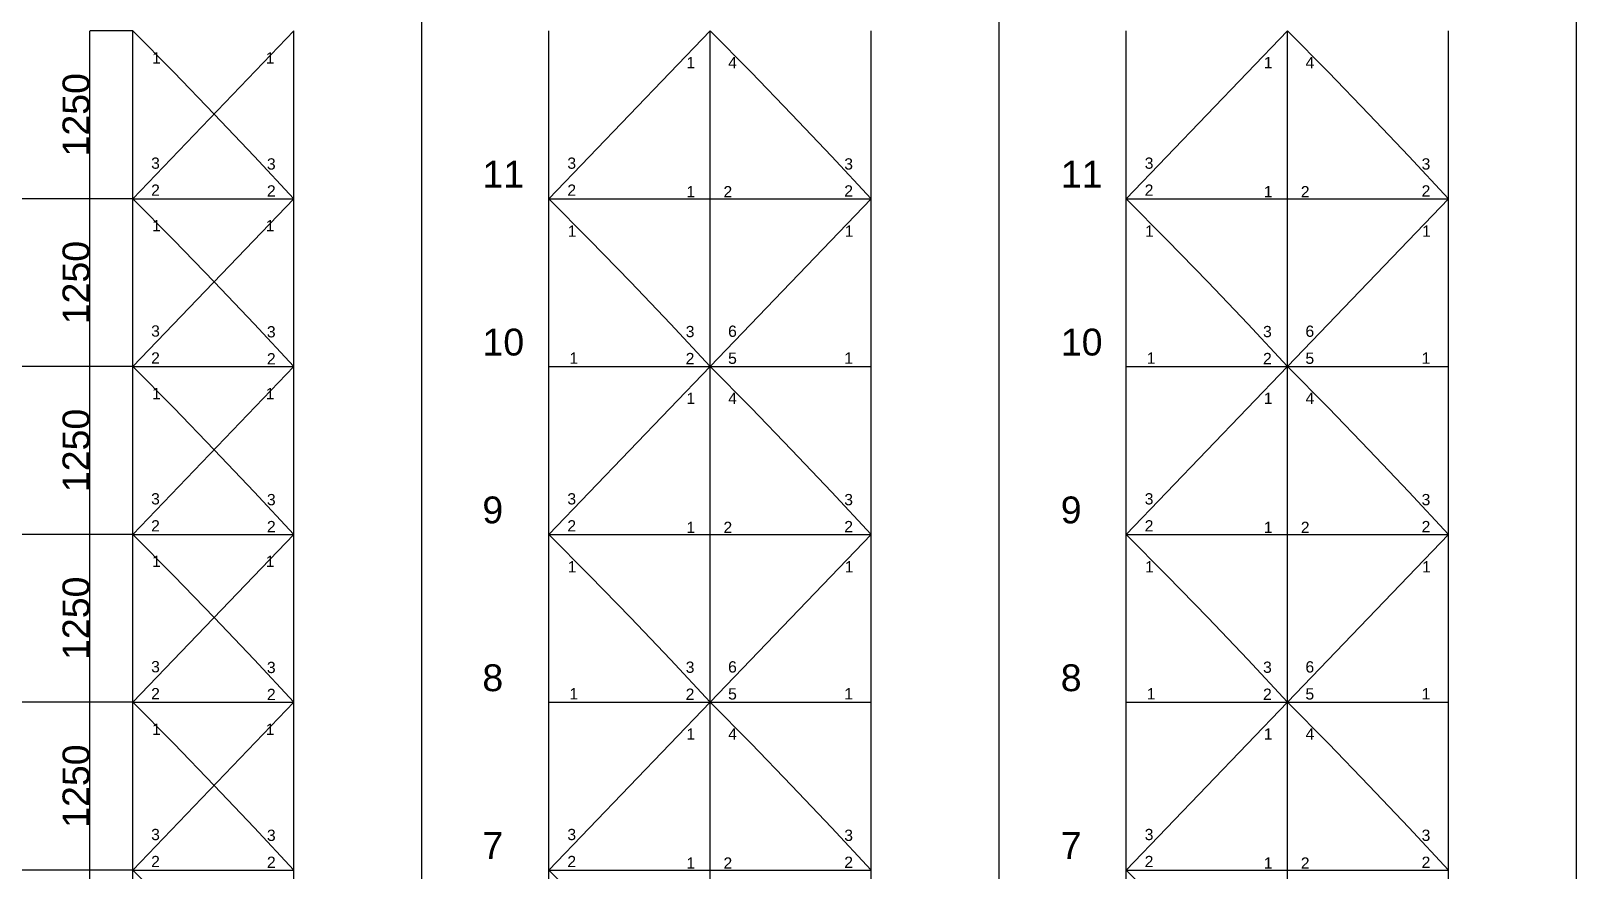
# Model space of a CAD drawing. Header units: millimetres. Extents: x 183100 to 215797, y -9589 to 52092.
# Drawn here: x 192670 to 204178, y 6031 to 12281 of the extents above; entities that cross this region are included whole.
import ezdxf

# ---------------------------------------------------------------- set-up
doc = ezdxf.new("R2010")
doc.units = ezdxf.units.MM
doc.layers.add('controcompr', color=1, linetype='Continuous')
doc.layers.add('importazione sap', color=7, linetype='Continuous')
doc.styles.get("Standard").update_dxf_attribs({"font": 'arial.ttf'})
doc.dimstyles.new('ISO-25', dxfattribs={"dimtxt": 2.5, "dimasz": 2.5, "dimexe": 1.25, "dimexo": 0.625, "dimtad": 1, "dimtxsty": 'Standard', "dimcen": 2.5, "dimadec": 0, "dimazin": 0, "dimtfac": 1, "dimtmove": 0, "dimatfit": 3, "dimfxl": 1, "dimarcsym": 0})

# ---------------------------------------------------------------- blocks, each defined once
blk = doc.blocks.new('*D252')
at = {"color": 0, "lineweight": -2, "transparency": 16777216}
for p, q in [((193428, 6031), (193109, 6031)), ((193110, 4783), (193110, 6028)), ((193428, 4781), (193109, 4781))]:
    blk.add_line(p, q, dxfattribs=at)
at = {"color": 0, "transparency": 16777216}
for points in [[(193110, 6028), (193111, 6028), (193110, 6031)], [(193110, 4783), (193111, 4783), (193110, 4781)]]:
    blk.add_solid(points, dxfattribs=at)
at = {"layer": 'Defpoints', "color": 0, "transparency": 16777216}
for p in [(193110, 6031), (193428, 6031), (193428, 4781)]:
    blk.add_point(p, dxfattribs=at)
at = {"color": 0, "transparency": 16777216, "insert": (193007, 5406), "char_height": 200, "attachment_point": 5, "rotation": 90}
blk.add_mtext('1250', dxfattribs=at)
blk = doc.blocks.new('*D253')
at = {"color": 0, "lineweight": -2, "transparency": 16777216}
for p, q in [((193428, 7281), (193109, 7281)), ((193110, 6033), (193110, 7278)), ((193428, 6031), (193109, 6031))]:
    blk.add_line(p, q, dxfattribs=at)
at = {"color": 0, "transparency": 16777216}
for points in [[(193110, 7278), (193111, 7278), (193110, 7281)], [(193110, 6033), (193111, 6033), (193110, 6031)]]:
    blk.add_solid(points, dxfattribs=at)
at = {"layer": 'Defpoints', "color": 0, "transparency": 16777216}
for p in [(193110, 7281), (193428, 7281), (193428, 6031)]:
    blk.add_point(p, dxfattribs=at)
at = {"color": 0, "transparency": 16777216, "insert": (193007, 6656), "char_height": 200, "attachment_point": 5, "rotation": 90}
blk.add_mtext('1250', dxfattribs=at)
blk = doc.blocks.new('*D254')
at = {"color": 0, "lineweight": -2, "transparency": 16777216}
for p, q in [((193428, 8531), (193109, 8531)), ((193110, 7283), (193110, 8528)), ((193428, 7281), (193109, 7281))]:
    blk.add_line(p, q, dxfattribs=at)
at = {"color": 0, "transparency": 16777216}
for points in [[(193110, 8528), (193111, 8528), (193110, 8531)], [(193110, 7283), (193111, 7283), (193110, 7281)]]:
    blk.add_solid(points, dxfattribs=at)
at = {"layer": 'Defpoints', "color": 0, "transparency": 16777216}
for p in [(193110, 8531), (193428, 8531), (193428, 7281)]:
    blk.add_point(p, dxfattribs=at)
at = {"color": 0, "transparency": 16777216, "insert": (193007, 7906), "char_height": 200, "attachment_point": 5, "rotation": 90}
blk.add_mtext('1250', dxfattribs=at)
blk = doc.blocks.new('*D255')
at = {"color": 0, "lineweight": -2, "transparency": 16777216}
for p, q in [((193428, 9781), (193109, 9781)), ((193110, 8533), (193110, 9778)), ((193428, 8531), (193109, 8531))]:
    blk.add_line(p, q, dxfattribs=at)
at = {"color": 0, "transparency": 16777216}
for points in [[(193110, 9778), (193111, 9778), (193110, 9781)], [(193110, 8533), (193111, 8533), (193110, 8531)]]:
    blk.add_solid(points, dxfattribs=at)
at = {"layer": 'Defpoints', "color": 0, "transparency": 16777216}
for p in [(193110, 9781), (193428, 9781), (193428, 8531)]:
    blk.add_point(p, dxfattribs=at)
at = {"color": 0, "transparency": 16777216, "insert": (193007, 9156), "char_height": 200, "attachment_point": 5, "rotation": 90}
blk.add_mtext('1250', dxfattribs=at)
blk = doc.blocks.new('*D256')
at = {"color": 0, "lineweight": -2, "transparency": 16777216}
for p, q in [((193428, 11031), (193109, 11031)), ((193110, 9783), (193110, 11028)), ((193428, 9781), (193109, 9781))]:
    blk.add_line(p, q, dxfattribs=at)
at = {"color": 0, "transparency": 16777216}
for points in [[(193110, 11028), (193111, 11028), (193110, 11031)], [(193110, 9783), (193111, 9783), (193110, 9781)]]:
    blk.add_solid(points, dxfattribs=at)
at = {"layer": 'Defpoints', "color": 0, "transparency": 16777216}
for p in [(193110, 11031), (193428, 11031), (193428, 9781)]:
    blk.add_point(p, dxfattribs=at)
at = {"color": 0, "transparency": 16777216, "insert": (193007, 10406), "char_height": 200, "attachment_point": 5, "rotation": 90}
blk.add_mtext('1250', dxfattribs=at)
blk = doc.blocks.new('*D257')
at = {"color": 0, "lineweight": -2, "transparency": 16777216}
for p, q in [((193428, 12281), (193109, 12281)), ((193110, 11033), (193110, 12278)), ((193428, 11031), (193109, 11031))]:
    blk.add_line(p, q, dxfattribs=at)
at = {"color": 0, "transparency": 16777216}
for points in [[(193110, 12278), (193111, 12278), (193110, 12281)], [(193110, 11033), (193111, 11033), (193110, 11031)]]:
    blk.add_solid(points, dxfattribs=at)
at = {"layer": 'Defpoints', "color": 0, "transparency": 16777216}
for p in [(193110, 12281), (193428, 12281), (193428, 11031)]:
    blk.add_point(p, dxfattribs=at)
at = {"color": 0, "transparency": 16777216, "insert": (193007, 11656), "char_height": 200, "attachment_point": 5, "rotation": 90}
blk.add_mtext('1250', dxfattribs=at)
blk = doc.blocks.new('*D223')
at = {"color": 0, "lineweight": -2, "transparency": 16777216}
for p, q in [((193428, 24171), (184162, 24171)), ((184163, -27), (184163, 24168)), ((192405, -29), (184162, -29))]:
    blk.add_line(p, q, dxfattribs=at)
at = {"color": 0, "transparency": 16777216}
for points in [[(184163, 24168), (184164, 24168), (184163, 24171)], [(184163, -27), (184164, -27), (184163, -29)]]:
    blk.add_solid(points, dxfattribs=at)
at = {"layer": 'Defpoints', "color": 0, "transparency": 16777216}
for p in [(184163, 24171), (193428, 24171), (192405, -29)]:
    blk.add_point(p, dxfattribs=at)
at = {"color": 0, "transparency": 16777216, "insert": (184061, 12071), "char_height": 200, "attachment_point": 5, "rotation": 90}
blk.add_mtext('24200', dxfattribs=at)

msp = doc.modelspace()

# ---------------------------------------------------------------- linework, layer by layer
at = {"color": 2}
for p, q in [((195578.427, 22683.478), (195578.427, -1832.802)), ((199878.427, 22683.478), (199878.427, -1832.802)), ((204178.427, 22683.478), (204178.427, -1832.802)), ((193427.802, 11030.625), (192410.161, 11030.625)), ((193427.802, 9780.625), (192410.161, 9780.625)), ((193427.177, 8530.625), (192409.536, 8530.625)), ((193427.177, 7280.625), (192409.536, 7280.625)), ((193427.177, 6030.625), (192409.536, 6030.625))]:
    msp.add_line(p, q, dxfattribs=at)
at = {"layer": 'controcompr'}
for p, q in [((193428.427, 12280.625), (193733.84, 11973.321)), ((197728.427, 12280.625), (198033.84, 11973.321)), ((202028.427, 12280.625), (202333.84, 11973.321)), ((193733.84, 11973.321), (194034.677, 11661.625)), ((198033.84, 11973.321), (198334.677, 11661.625)), ((202333.84, 11973.321), (202634.677, 11661.625)), ((194034.677, 11661.625), (194333.84, 11348.321)), ((198334.677, 11661.625), (198633.84, 11348.321)), ((202634.677, 11661.625), (202933.84, 11348.321)), ((194333.84, 11348.321), (194628.427, 11030.625)), ((198633.84, 11348.321), (198928.427, 11030.625)), ((202933.84, 11348.321), (203228.427, 11030.625)), ((193428.427, 11030.625), (193733.84, 10723.321)), ((196528.427, 11030.625), (196833.84, 10723.321)), ((200828.427, 11030.625), (201133.84, 10723.321)), ((193733.84, 10723.321), (194034.677, 10411.625)), ((196833.84, 10723.321), (197134.677, 10411.625)), ((201133.84, 10723.321), (201434.677, 10411.625)), ((194034.677, 10411.625), (194333.84, 10098.321)), ((197134.677, 10411.625), (197433.84, 10098.321)), ((201434.677, 10411.625), (201733.84, 10098.321)), ((194333.84, 10098.321), (194628.427, 9780.625)), ((197433.84, 10098.321), (197728.427, 9780.625)), ((201733.84, 10098.321), (202028.427, 9780.625)), ((193428.427, 9780.625), (193733.84, 9473.321)), ((197728.427, 9780.625), (198033.84, 9473.321)), ((202028.427, 9780.625), (202333.84, 9473.321)), ((193733.84, 9473.321), (194034.677, 9161.625)), ((198033.84, 9473.321), (198334.677, 9161.625)), ((202333.84, 9473.321), (202634.677, 9161.625)), ((194034.677, 9161.625), (194333.84, 8848.321)), ((198334.677, 9161.625), (198633.84, 8848.321)), ((202634.677, 9161.625), (202933.84, 8848.321)), ((194333.84, 8848.321), (194628.427, 8530.625)), ((198633.84, 8848.321), (198928.427, 8530.625)), ((202933.84, 8848.321), (203228.427, 8530.625)), ((193428.427, 8530.625), (193733.84, 8223.321)), ((196528.427, 8530.625), (196833.84, 8223.321)), ((200828.427, 8530.625), (201133.84, 8223.321)), ((193733.84, 8223.321), (194034.677, 7911.625)), ((196833.84, 8223.321), (197134.677, 7911.625)), ((201133.84, 8223.321), (201434.677, 7911.625)), ((194034.677, 7911.625), (194333.84, 7598.321)), ((197134.677, 7911.625), (197433.84, 7598.321)), ((201434.677, 7911.625), (201733.84, 7598.321)), ((194333.84, 7598.321), (194628.427, 7280.625)), ((197433.84, 7598.321), (197728.427, 7280.625)), ((201733.84, 7598.321), (202028.427, 7280.625)), ((193428.427, 7280.625), (193733.84, 6973.321)), ((197728.427, 7280.625), (198033.84, 6973.321)), ((202028.427, 7280.625), (202333.84, 6973.321)), ((193733.84, 6973.321), (194034.677, 6661.625)), ((198033.84, 6973.321), (198334.677, 6661.625)), ((202333.84, 6973.321), (202634.677, 6661.625)), ((194034.677, 6661.625), (194333.84, 6348.321)), ((198334.677, 6661.625), (198633.84, 6348.321)), ((202634.677, 6661.625), (202933.84, 6348.321)), ((194333.84, 6348.321), (194628.427, 6030.625)), ((198633.84, 6348.321), (198928.427, 6030.625)), ((202933.84, 6348.321), (203228.427, 6030.625)), ((193428.427, 6030.625), (193733.84, 5723.321)), ((196528.427, 6030.625), (196833.84, 5723.321)), ((200828.427, 6030.625), (201133.84, 5723.321))]:
    msp.add_line(p, q, dxfattribs=at)
at = {"layer": 'importazione sap', "color": 1}
for p, q in [((193428.427, 11030.625), (193428.427, 12280.625)), ((194628.427, 11030.625), (194628.427, 12280.625)), ((196528.427, 11030.625), (196528.427, 12280.625)), ((197728.427, 11030.625), (197728.427, 12280.625)), ((198928.427, 11030.625), (198928.427, 12280.625)), ((200828.427, 11030.625), (200828.427, 12280.625)), ((202028.427, 11030.625), (202028.427, 12280.625)), ((203228.427, 11030.625), (203228.427, 12280.625)), ((193428.427, 9780.625), (193428.427, 11030.625)), ((194628.427, 9780.625), (194628.427, 11030.625)), ((196528.427, 9780.625), (196528.427, 11030.625)), ((197728.427, 9780.625), (197728.427, 11030.625)), ((198928.427, 9780.625), (198928.427, 11030.625)), ((200828.427, 9780.625), (200828.427, 11030.625)), ((202028.427, 9780.625), (202028.427, 11030.625)), ((203228.427, 9780.625), (203228.427, 11030.625)), ((193428.427, 8530.625), (193428.427, 9780.625)), ((194628.427, 8530.625), (194628.427, 9780.625)), ((196528.427, 8530.625), (196528.427, 9780.625)), ((197728.427, 8530.625), (197728.427, 9780.625)), ((198928.427, 8530.625), (198928.427, 9780.625)), ((200828.427, 8530.625), (200828.427, 9780.625)), ((202028.427, 8530.625), (202028.427, 9780.625)), ((203228.427, 8530.625), (203228.427, 9780.625)), ((193428.427, 7280.625), (193428.427, 8530.625)), ((194628.427, 7280.625), (194628.427, 8530.625)), ((196528.427, 7280.625), (196528.427, 8530.625)), ((197728.427, 7280.625), (197728.427, 8530.625)), ((198928.427, 7280.625), (198928.427, 8530.625)), ((200828.427, 7280.625), (200828.427, 8530.625)), ((202028.427, 7280.625), (202028.427, 8530.625)), ((203228.427, 7280.625), (203228.427, 8530.625)), ((193428.427, 6030.625), (193428.427, 7280.625)), ((194628.427, 6030.625), (194628.427, 7280.625)), ((196528.427, 6030.625), (196528.427, 7280.625)), ((197728.427, 6030.625), (197728.427, 7280.625)), ((198928.427, 6030.625), (198928.427, 7280.625)), ((200828.427, 6030.625), (200828.427, 7280.625)), ((202028.427, 6030.625), (202028.427, 7280.625)), ((203228.427, 6030.625), (203228.427, 7280.625)), ((193428.427, 4780.625), (193428.427, 6030.625)), ((194628.427, 4780.625), (194628.427, 6030.625)), ((196528.427, 4780.625), (196528.427, 6030.625)), ((197728.427, 4780.625), (197728.427, 6030.625)), ((198928.427, 4780.625), (198928.427, 6030.625)), ((200828.427, 4780.625), (200828.427, 6030.625)), ((202028.427, 4780.625), (202028.427, 6030.625)), ((203228.427, 4780.625), (203228.427, 6030.625))]:
    msp.add_line(p, q, dxfattribs=at)
at = {"layer": 'importazione sap'}
for p, q in [((193428.427, 11030.625), (194628.427, 12280.625)), ((196528.427, 11030.625), (197728.427, 12280.625)), ((200828.427, 11030.625), (202028.427, 12280.625)), ((193428.427, 11030.625), (194628.427, 11030.625)), ((193428.427, 9780.625), (194628.427, 11030.625)), ((196528.427, 11030.625), (198928.427, 11030.625)), ((197728.427, 9780.625), (198928.427, 11030.625)), ((200828.427, 11030.625), (203228.427, 11030.625)), ((202028.427, 9780.625), (203228.427, 11030.625)), ((193428.427, 9780.625), (194628.427, 9780.625)), ((193428.427, 8530.625), (194628.427, 9780.625)), ((196528.427, 9780.625), (198928.427, 9780.625)), ((196528.427, 8530.625), (197728.427, 9780.625)), ((200828.427, 9780.625), (203228.427, 9780.625)), ((200828.427, 8530.625), (202028.427, 9780.625)), ((193428.427, 8530.625), (194628.427, 8530.625)), ((193428.427, 7280.625), (194628.427, 8530.625)), ((196528.427, 8530.625), (198928.427, 8530.625)), ((197728.427, 7280.625), (198928.427, 8530.625)), ((200828.427, 8530.625), (203228.427, 8530.625)), ((202028.427, 7280.625), (203228.427, 8530.625)), ((193428.427, 7280.625), (194628.427, 7280.625)), ((193428.427, 6030.625), (194628.427, 7280.625)), ((196528.427, 7280.625), (198928.427, 7280.625)), ((196528.427, 6030.625), (197728.427, 7280.625)), ((200828.427, 7280.625), (203228.427, 7280.625)), ((200828.427, 6030.625), (202028.427, 7280.625)), ((193428.427, 6030.625), (194628.427, 6030.625)), ((196528.427, 6030.625), (198928.427, 6030.625)), ((200828.427, 6030.625), (203228.427, 6030.625))]:
    msp.add_line(p, q, dxfattribs=at)

# ---------------------------------------------------------------- texts
for s, insert, char_height, attachment_point in [('1', (193572.203, 12121.723), 84, 1), ('1', (194484.651, 12121.723), 84, 3), ('1', (197552.612, 12086.398), 84, 1), ('4', (197863.329, 12086.398), 84, 1), ('1', (201852.612, 12086.398), 84, 1), ('4', (202163.329, 12086.398), 84, 1), ('3', (193565.333, 11337.692), 84, 1), ('3', (194492.84, 11331.863), 84, 3), ('11', (196032.952, 11313.118), 200, 1), ('3', (196665.333, 11337.692), 84, 1), ('3', (198792.84, 11331.863), 84, 3), ('11', (200340.618, 11313.118), 200, 1), ('3', (200965.333, 11337.692), 84, 1), ('3', (203092.84, 11331.863), 84, 3), ('2', (193565.333, 11136.6), 84, 1), ('2', (194492.84, 11130.771), 84, 3), ('2', (196665.333, 11136.6), 84, 1), ('1', (197552.612, 11124.945), 84, 1), ('2', (197828.138, 11124.945), 84, 1), ('2', (198792.84, 11130.771), 84, 3), ('2', (200965.333, 11136.6), 84, 1), ('1', (201852.612, 11124.945), 84, 1), ('2', (202128.138, 11124.945), 84, 1), ('2', (203092.84, 11130.771), 84, 3), ('1', (193572.203, 10871.723), 84, 1), ('1', (194484.651, 10871.723), 84, 3), ('1', (196668.189, 10831.59), 84, 1), ('1', (198796.695, 10831.59), 84, 3), ('1', (200968.189, 10831.59), 84, 1), ('1', (203096.695, 10831.59), 84, 3), ('3', (193565.333, 10087.692), 84, 1), ('3', (194492.84, 10081.863), 84, 3), ('10', (196032.952, 10063.118), 200, 1), ('3', (197546.613, 10083.632), 84, 1), ('6', (197927.805, 10085.923), 84, 3), ('10', (200340.618, 10063.118), 200, 1), ('3', (201846.613, 10083.632), 84, 1), ('6', (202227.805, 10085.923), 84, 3), ('2', (193565.333, 9886.6), 84, 1), ('2', (194492.84, 9880.771), 84, 3), ('1', (196680.326, 9885.62), 84, 1), ('2', (197546.613, 9882.54), 84, 1), ('5', (197927.805, 9884.831), 84, 3), ('1', (198792.774, 9885.62), 84, 3), ('1', (200980.326, 9885.62), 84, 1), ('2', (201846.613, 9882.54), 84, 1), ('5', (202227.805, 9884.831), 84, 3), ('1', (203092.774, 9885.62), 84, 3), ('1', (193572.203, 9621.723), 84, 1), ('1', (194484.651, 9621.723), 84, 3), ('1', (197552.612, 9586.398), 84, 1), ('4', (197863.329, 9586.398), 84, 1), ('1', (201852.612, 9586.398), 84, 1), ('4', (202163.329, 9586.398), 84, 1), ('3', (193565.333, 8837.692), 84, 1), ('3', (194492.84, 8831.863), 84, 3), ('9', (196032.327, 8813.118), 200, 1), ('3', (196665.333, 8837.692), 84, 1), ('3', (198792.84, 8831.863), 84, 3), ('9', (200339.993, 8813.118), 200, 1), ('3', (200965.333, 8837.692), 84, 1), ('3', (203092.84, 8831.863), 84, 3), ('2', (193565.333, 8636.6), 84, 1), ('2', (194492.84, 8630.771), 84, 3), ('2', (196665.333, 8636.6), 84, 1), ('2', (198792.84, 8630.771), 84, 3), ('2', (200965.333, 8636.6), 84, 1), ('2', (203092.84, 8630.771), 84, 3), ('1', (197552.612, 8624.945), 84, 1), ('2', (197828.138, 8624.945), 84, 1), ('1', (201852.612, 8624.945), 84, 1), ('2', (202128.138, 8624.945), 84, 1), ('1', (193572.203, 8371.723), 84, 1), ('1', (194484.651, 8371.723), 84, 3), ('1', (196668.189, 8331.59), 84, 1), ('1', (198796.695, 8331.59), 84, 3), ('1', (200968.189, 8331.59), 84, 1), ('1', (203096.695, 8331.59), 84, 3), ('3', (193565.333, 7587.692), 84, 1), ('3', (194492.84, 7581.863), 84, 3), ('8', (196032.327, 7563.118), 200, 1), ('3', (197546.613, 7583.632), 84, 1), ('6', (197927.805, 7585.923), 84, 3), ('8', (200339.993, 7563.118), 200, 1), ('3', (201846.613, 7583.632), 84, 1), ('6', (202227.805, 7585.923), 84, 3), ('2', (193565.333, 7386.6), 84, 1), ('2', (194492.84, 7380.771), 84, 3), ('1', (196680.326, 7385.62), 84, 1), ('2', (197546.613, 7382.54), 84, 1), ('5', (197927.805, 7384.831), 84, 3), ('1', (198792.774, 7385.62), 84, 3), ('1', (200980.326, 7385.62), 84, 1), ('2', (201846.613, 7382.54), 84, 1), ('5', (202227.805, 7384.831), 84, 3), ('1', (203092.774, 7385.62), 84, 3), ('1', (193572.203, 7121.723), 84, 1), ('1', (194484.651, 7121.723), 84, 3), ('1', (197552.612, 7086.398), 84, 1), ('4', (197863.329, 7086.398), 84, 1), ('1', (201852.612, 7086.398), 84, 1), ('4', (202163.329, 7086.398), 84, 1), ('3', (193565.333, 6337.692), 84, 1), ('3', (194492.84, 6331.863), 84, 3), ('3', (196665.333, 6337.692), 84, 1), ('3', (198792.84, 6331.863), 84, 3), ('3', (200965.333, 6337.692), 84, 1), ('3', (203092.84, 6331.863), 84, 3), ('7', (196032.327, 6313.118), 200, 1), ('7', (200339.993, 6313.118), 200, 1), ('2', (193565.333, 6136.6), 84, 1), ('2', (194492.84, 6130.771), 84, 3), ('2', (196665.333, 6136.6), 84, 1), ('1', (197552.612, 6124.945), 84, 1), ('2', (197828.138, 6124.945), 84, 1), ('2', (198792.84, 6130.771), 84, 3), ('2', (200965.333, 6136.6), 84, 1), ('1', (201852.612, 6124.945), 84, 1), ('2', (202128.138, 6124.945), 84, 1), ('2', (203092.84, 6130.771), 84, 3)]:
    msp.add_mtext_dynamic_manual_height_columns(s, width=2384.62327, gutter_width=12.5, heights=[0], dxfattribs=dict(insert=insert, char_height=char_height, attachment_point=attachment_point))

# ---------------------------------------------------------------- dimensions: what is measured, and where the dimension line sits
for base, p1, p2, picture, middle in [((184163.447, 24170.625), (192405.161, -29.375), (193428.427, 24170.625), '*D223', (184060.708, 12070.625)), ((193110.125, 12280.625), (193428.427, 11030.625), (193428.427, 12280.625), '*D257', (193007.385, 11655.625)), ((193110.125, 11030.625), (193428.427, 9780.625), (193428.427, 11030.625), '*D256', (193007.385, 10405.625)), ((193110.125, 9780.625), (193428.427, 8530.625), (193428.427, 9780.625), '*D255', (193007.385, 9155.625)), ((193110.125, 8530.625), (193428.427, 7280.625), (193428.427, 8530.625), '*D254', (193007.385, 7905.625)), ((193110.125, 7280.625), (193428.427, 6030.625), (193428.427, 7280.625), '*D253', (193007.385, 6655.625)), ((193110.125, 6030.625), (193428.427, 4780.625), (193428.427, 6030.625), '*D252', (193007.385, 5405.625))]:
    dim = msp.add_linear_dim(base=base, p1=p1, p2=p2, angle=90, dimstyle='ISO-25', override={"dimtxt": 200})
    dim.commit()
    dim.dimension.update_dxf_attribs({"geometry": picture, "text_midpoint": middle})

doc.saveas('drawing.dxf')
